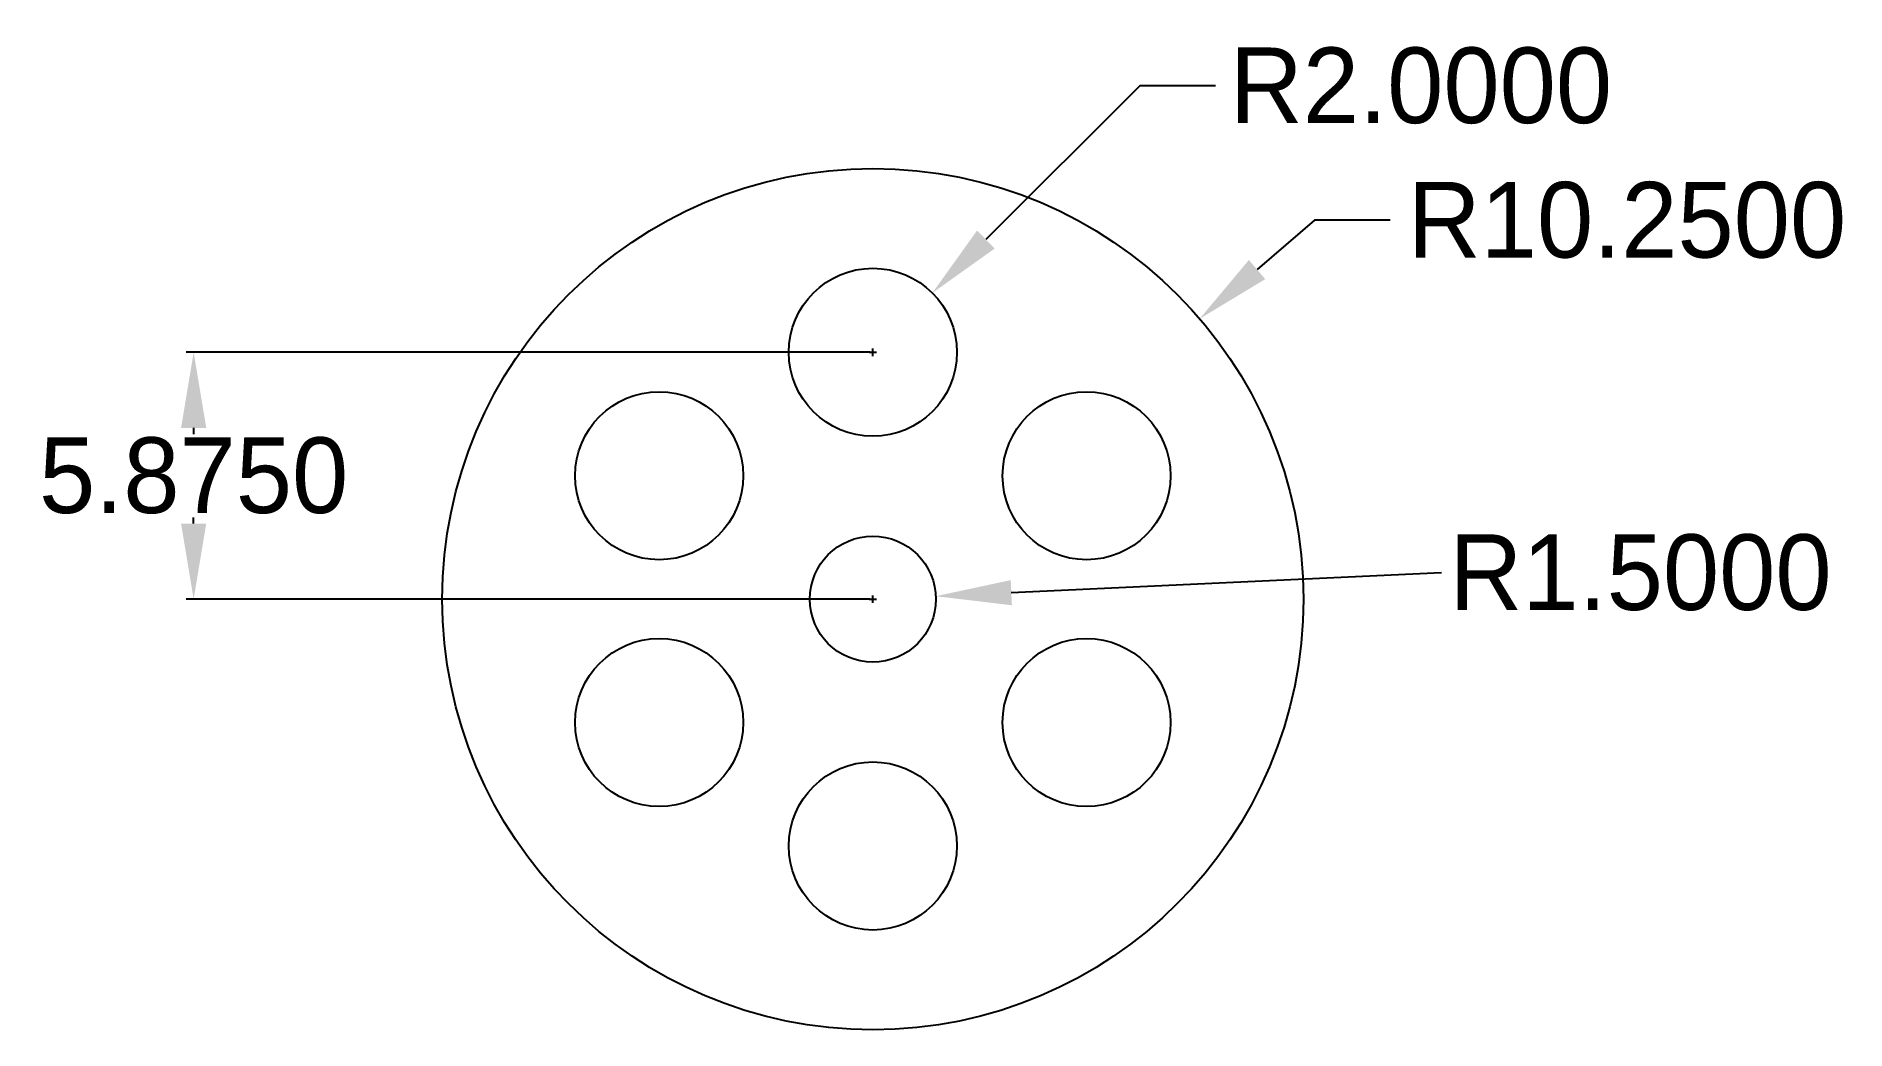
# Model space of a CAD drawing. Header units: millimetres. Extents: x -19.9 to 23.2, y -10.2 to 13.4.
import ezdxf

# ---------------------------------------------------------------- set-up
doc = ezdxf.new("R2010")
doc.units = ezdxf.units.MM
doc.dimstyles.get("Standard").update_dxf_attribs({"dimtxt": 0.18, "dimasz": 0.18, "dimexe": 0.18, "dimexo": 0.0625, "dimgap": 0.09, "dimtad": 0, "dimtih": 1, "dimtoh": 1, "dimdec": 4, "dimzin": 0, "dimdsep": 46, "dimtxsty": 'Standard', "dimcen": 0.09, "dimadec": 0, "dimazin": 0, "dimtfac": 1, "dimtdec": 4, "dimtofl": 0, "dimtmove": 0, "dimatfit": 3, "dimfxl": 1, "dimtolj": 1, "dimtzin": 0, "dimarcsym": 0})

# ---------------------------------------------------------------- blocks, each defined once
blk = doc.blocks.new('*D1')
at = {"color": 0, "lineweight": -2, "transparency": 16777216}
for p, q in [((10.513, 9.017), (9.147, 7.845)), ((12.313, 9.017), (10.513, 9.017)), ((-0.09, 0), (0.09, 0)), ((0, -0.09), (0, 0.09))]:
    blk.add_line(p, q, dxfattribs=at)
at = {"color": 0, "transparency": 16777216}
blk.add_solid([(8.951, 8.072), (9.342, 7.617), (7.78, 6.673)], dxfattribs=at)
at = {"layer": 'Defpoints', "color": 0, "transparency": 16777216}
for p in [(7.78, 6.673), (0, 0)]:
    blk.add_point(p, dxfattribs=at)
at = {"color": 0, "transparency": 16777216, "insert": (17.953, 9.017), "char_height": 1.8, "attachment_point": 5}
blk.add_mtext('\\A1;R10.2500', dxfattribs=at)
blk = doc.blocks.new('*D2')
at = {"color": 0, "lineweight": -2, "transparency": 16777216}
for p, q in [((6.359, 12.217), (2.691, 8.558)), ((8.159, 12.217), (6.359, 12.217)), ((-0.09, 5.875), (0.09, 5.875)), ((0, 5.785), (0, 5.965))]:
    blk.add_line(p, q, dxfattribs=at)
at = {"color": 0, "transparency": 16777216}
blk.add_solid([(2.479, 8.771), (2.902, 8.346), (1.416, 7.287)], dxfattribs=at)
at = {"layer": 'Defpoints', "color": 0, "transparency": 16777216}
for p in [(1.416, 7.287), (0, 5.875)]:
    blk.add_point(p, dxfattribs=at)
at = {"color": 0, "transparency": 16777216, "insert": (13.049, 12.217), "char_height": 1.8, "attachment_point": 5}
blk.add_mtext('\\A1;R2.0000', dxfattribs=at)
blk = doc.blocks.new('*D3')
at = {"color": 0, "lineweight": -2, "transparency": 16777216}
for p, q in [((13.535, 0.63), (3.296, 0.153)), ((-0.09, 0), (0.09, 0)), ((0, -0.09), (0, 0.09))]:
    blk.add_line(p, q, dxfattribs=at)
at = {"color": 0, "transparency": 16777216}
blk.add_solid([(3.282, 0.453), (3.31, -0.146), (1.498, 0.07)], dxfattribs=at)
at = {"layer": 'Defpoints', "color": 0, "transparency": 16777216}
for p in [(0, 0), (1.498, 0.07)]:
    blk.add_point(p, dxfattribs=at)
at = {"color": 0, "transparency": 16777216, "insert": (18.275, 0.63), "char_height": 1.8, "attachment_point": 5}
blk.add_mtext('\\A1;R1.5000', dxfattribs=at)
blk = doc.blocks.new('*D4')
at = {"color": 0, "lineweight": -2, "transparency": 16777216}
for p, q in [((-0.063, 5.875), (-16.35, 5.875)), ((-16.17, 4.075), (-16.17, 3.927)), ((-16.17, 1.8), (-16.17, 1.947)), ((-0.063, 0), (-16.35, 0))]:
    blk.add_line(p, q, dxfattribs=at)
at = {"color": 0, "transparency": 16777216}
for points in [[(-16.47, 4.075), (-15.87, 4.075), (-16.17, 5.875)], [(-16.47, 1.8), (-15.87, 1.8), (-16.17, 0)]]:
    blk.add_solid(points, dxfattribs=at)
at = {"layer": 'Defpoints', "color": 0, "transparency": 16777216}
for p in [(0, 5.875), (0, 0), (-16.17, 0)]:
    blk.add_point(p, dxfattribs=at)
at = {"color": 0, "transparency": 16777216, "insert": (-16.17, 2.937), "char_height": 1.8, "attachment_point": 5}
blk.add_mtext('\\A1;5.8750', dxfattribs=at)

msp = doc.modelspace()

# ---------------------------------------------------------------- linework, layer by layer
for centre, radius in [((0, 0), 10.25), ((0, 5.875), 2), ((-5.0879, 2.9375), 2), ((5.0879, 2.9375), 2), ((0, 0), 1.5), ((-5.0879, -2.9375), 2), ((5.0879, -2.9375), 2), ((0, -5.875), 2)]:
    msp.add_circle(centre, radius)

# ---------------------------------------------------------------- dimensions: what is measured, and where the dimension line sits
for center, mpoint, picture, middle in [((0, 5.875), (1.41611, 7.28731), '*D2', (13.04937, 12.21731)), ((0, 0), (1.49838, 0.06969), '*D3', (13.53549, 0.62954))]:
    dim = msp.add_radius_dim(center=center, mpoint=mpoint, dimstyle='Standard', override={"dimtxt": 1.8, "dimasz": 1.8})
    dim.commit()
    dim.dimension.update_dxf_attribs({"geometry": picture, "text_midpoint": middle, "dimtype": 164})
dim = msp.add_radius_dim(center=(0, 0), mpoint=(7.78041, 6.67291), dimstyle='Standard', override={"dimtxt": 1.8, "dimasz": 1.8})
dim.commit()
dim.dimension.update_dxf_attribs({"geometry": '*D1', "text_midpoint": (17.95304, 9.01657)})
dim = msp.add_linear_dim(base=(-16.17008, 0), p1=(0, 5.875), p2=(0, 0), angle=90, dimstyle='Standard', override={"dimtxt": 1.8, "dimasz": 1.8})
dim.commit()
dim.dimension.update_dxf_attribs({"geometry": '*D4', "text_midpoint": (-16.17008, 2.9375)})

doc.saveas('drawing.dxf')
